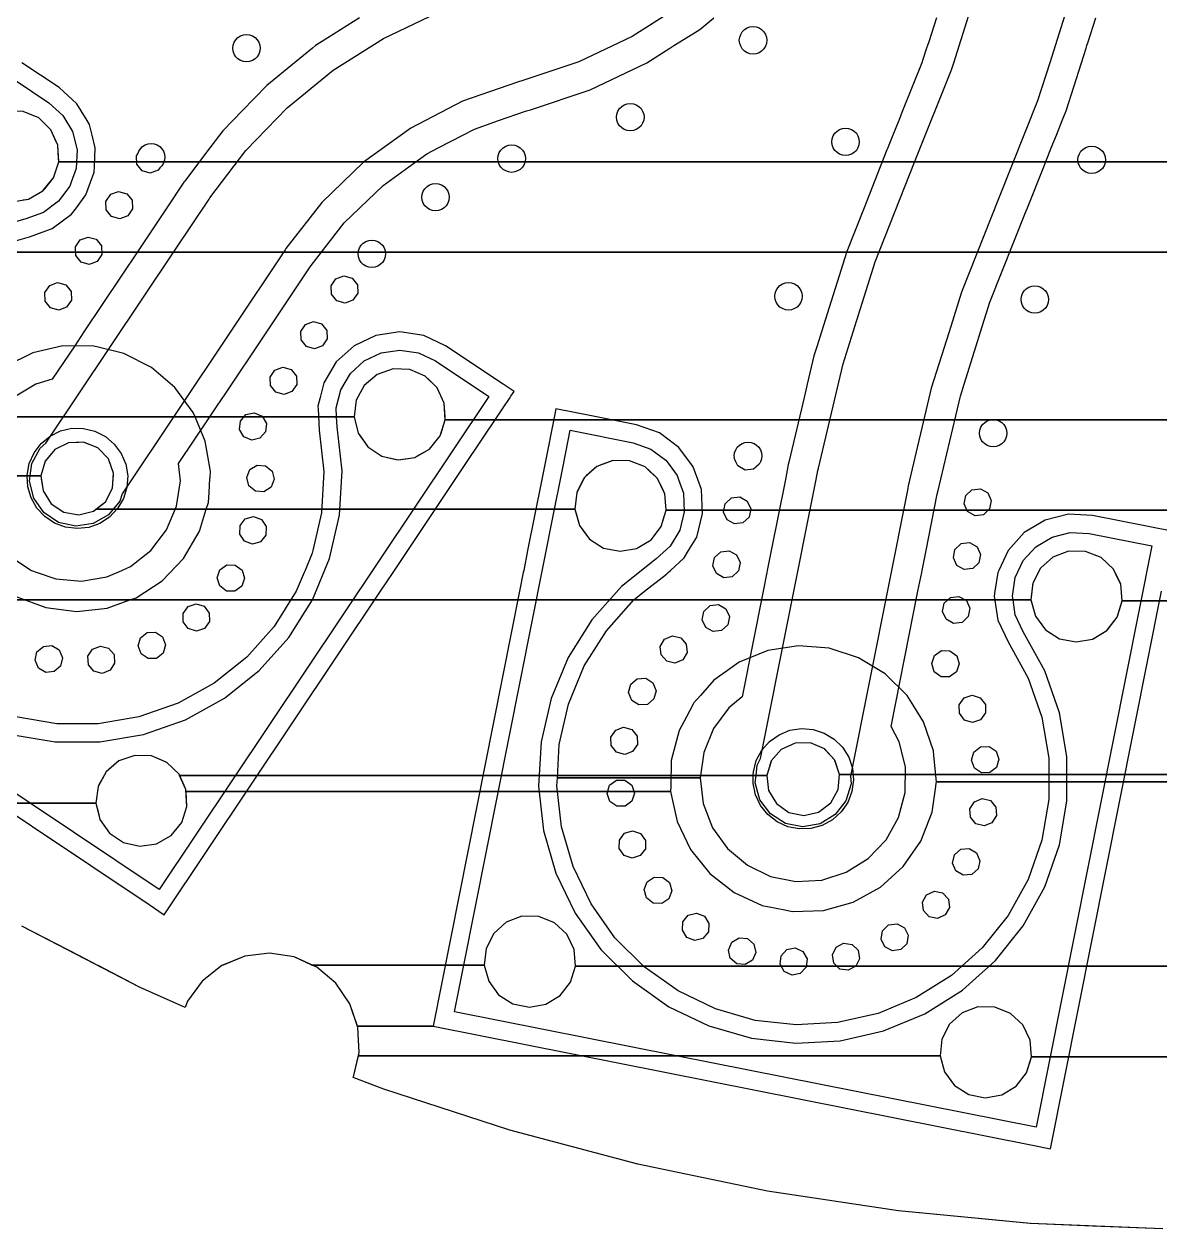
# Model space of a CAD drawing. Extents: x -26490 to 26500, y -26498 to 26498.
# Drawn here: x -12805 to -395, y -26498 to -13327 of the extents above; entities that cross this region are included whole.
import ezdxf

# ---------------------------------------------------------------- set-up
doc = ezdxf.new("R2010")
doc.units = 0
for name, color, linetype in [('L0D0', 1, 'CONTINUOUS'), ('L1D0', 2, 'CONTINUOUS'), ('L2D0', 3, 'CONTINUOUS'), ('L3D0', 4, 'CONTINUOUS')]:
    doc.layers.add(name, color=color, linetype=linetype)

msp = doc.modelspace()

# ---------------------------------------------------------------- linework, layer by layer
at = {"layer": 'L0D0'}
for points in [[(-12959.87, -19142.023), (-12725.396, -19298.694), (-12663.715, -19320.355), (-12459.326, -19392.132), (-12178.378, -19416.464), (-11900.205, -19370.163), (-11787.541, -19320.355), (-11738.545, -19298.694), (-11642.287, -19256.139), (-11420.883, -19081.598), (-11420.827, -19081.554), (-11249.743, -18857.38), (-11139.783, -18597.702), (-11097.857, -18318.836), (-11117.024, -18131.763), (-10768.269, -17609.814), (-10716.452, -17532.264), (-10633.989, -17408.85), (-10624.332, -17394.398), (-10536.801, -17263.398), (-10256.049, -16843.224), (-10154.702, -16691.547), (-9678.626, -15979.049), (-9669.286, -15965.069), (-9307.732, -15499.806), (-9136.562, -15334.809), (-8883.505, -15090.877), (-8601.956, -14888.214), (-8405.283, -14746.646), (-8279.49, -14681.035), (-8011.556, -14541.287), (-7882.847, -14474.155), (-7621.205, -14382.302), (-7326.883, -14278.976), (-7315.1, -14275.765), (-7270.292, -14263.554), (-6621.058, -14044.536), (-6002.303, -13750.23), (-5748.728, -13590.336), (-5705.273, -13562.935), (-5638.632, -13520.914), (-5422.723, -13384.771), (-5266.952, -13258.496)], [(-9139.312, -13258.496), (-9553.941, -13520.914), (-9620.336, -13562.935), (-9653.976, -13590.336), (-9850.277, -13750.23), (-10154.58, -13998.096), (-10422.736, -14275.765), (-10525.623, -14382.302), (-10633.244, -14493.74), (-10669.291, -14541.287), (-10775.24, -14681.035), (-10932.311, -14888.214), (-11049.525, -15042.822), (-11058.866, -15056.802), (-11244.624, -15334.809), (-11552.589, -15795.711), (-12151.167, -16691.547), (-12252.514, -16843.224), (-12497.264, -17209.517), (-12677.432, -17263.398), (-12895.021, -17394.398)], [(-2836.919, -13258.496), (-2920.845, -13520.914), (-2934.284, -13562.935), (-2943.047, -13590.336), (-2983.246, -13716.027), (-2996.841, -13750.23), (-3205.726, -14275.765), (-3248.071, -14382.302), (-3311.263, -14541.287), (-3362.018, -14668.982), (-3367.296, -14681.035), (-3376.928, -14703.032), (-3450.175, -14888.214), (-3626.822, -15334.809), (-3816.424, -15814.159), (-4092.197, -16691.547), (-4139.871, -16843.224), (-4174.71, -16954.068), (-4247.925, -17263.398), (-4278.931, -17394.398), (-4282.352, -17408.85), (-4311.563, -17532.264), (-4329.918, -17609.814), (-4449.923, -18116.832), (-4455.071, -18142.716), (-4487.28, -18304.641), (-4641.826, -19081.598), (-4685.009, -19298.694), (-4689.318, -19320.355), (-4730.613, -19527.957), (-4960.169, -20682.016), (-5106.003, -20800.744), (-5273.546, -21027.577), (-5379.412, -21288.951), (-5416.952, -21568.441), (-6978.295, -21568.441), (-6957.656, -21200.946), (-6856.955, -20759.747), (-6683.774, -20341.65), (-6443.005, -19958.47), (-6141.453, -19621.033), (-6024.74, -19527.957), (-5787.639, -19338.875), (-5767.205, -19320.355), (-5743.306, -19298.694), (-5591.943, -19161.506), (-5544.048, -19081.598), (-5456.16, -18934.967), (-5391.986, -18678.768), (-5404.945, -18414.971), (-5444.422, -18304.641), (-5493.924, -18166.295), (-5511.411, -18142.716), (-5651.256, -17954.156), (-5863.395, -17796.823), (-6112.071, -17707.845), (-6604.907, -17609.814), (-6994.778, -17532.264), (-7010.204, -17609.814), (-7116.204, -18142.716), (-7148.413, -18304.641), (-7302.959, -19081.598), (-7346.142, -19298.694), (-7350.451, -19320.355), (-7391.746, -19527.957), (-8336.999, -24280.067), (-9164.087, -24280.067), (-9245.5, -24037.969), (-9398.728, -23812.831), (-9607.015, -23637.384), (-9854.913, -23524.637), (-10124.038, -23482.954), (-10394.428, -23515.424), (-10646.032, -23619.642), (-10860.187, -23787.877), (-11021.012, -24007.651), (-11047.131, -24077.349), (-11544.486, -23853.194), (-12829.863, -23187.165)], [(-5702.33, -13171.639), (-6161.462, -13461.148), (-6744.891, -13738.651), (-7357.058, -13945.165), (-7413.648, -13960.586), (-8014.143, -14171.399), (-8578.425, -14465.716), (-9094.951, -14837.519), (-9553.157, -15279.202), (-9943.671, -15781.731), (-9953.011, -15795.71), (-9953.012, -15795.711), (-11735.456, -18463.327), (-11760.974, -18542.484), (-11882.508, -18692.331), (-12049.966, -18788.155), (-12240.733, -18817.016), (-12429.043, -18775.015), (-12589.463, -18667.826), (-12700.331, -18509.923), (-12746.67, -18322.633), (-12739.458, -18266.17), (-12621.689, -18266.17), (-12597.822, -18430.779), (-12509.066, -18571.447), (-12370.768, -18663.855), (-12206.841, -18692.023), (-12045.63, -18651.08), (-11915.008, -18548.107), (-11837.563, -18400.908), (-11826.685, -18234.935), (-11884.254, -18078.886), (-12000.317, -17959.744), (-12154.806, -17898.109), (-12321.007, -17904.639), (-12470.183, -17978.204), (-12576.54, -18106.085), (-12621.689, -18266.17), (-12739.458, -18266.17), (-12722.223, -18131.252), (-12630.292, -17961.624), (-12566.925, -17907.757), (-11155.702, -15795.711), (-10784.481, -15240.14), (-10775.14, -15226.161), (-10382.626, -14708.427), (-9931.291, -14241.081), (-9427.548, -13830.765), (-8878.558, -13483.31), (-8292.122, -13203.654)], [(-246.975, -18874.486), (-1129.682, -18698.904), (-1393.478, -18685.945), (-1649.678, -18750.119), (-1876.217, -18885.902), (-2053.586, -19081.598), (-2156.264, -19298.694), (-2166.509, -19320.355), (-2197.304, -19527.957), (-2205.263, -19581.611), (-2166.509, -19842.867), (-2053.586, -20081.624), (-1834.682, -20477.703), (-1685.215, -20904.853), (-1609.41, -21351.003), (-1609.411, -21803.549), (-1685.215, -22249.7), (-1834.681, -22676.85), (-2053.586, -23072.928), (-2335.743, -23426.742), (-2673.18, -23728.294), (-3056.361, -23969.062), (-3474.458, -24142.244), (-3915.657, -24242.946), (-4367.49, -24268.32), (-4817.19, -24217.65), (-5252.049, -24092.37), (-5659.778, -23896.018), (-6028.856, -23634.143), (-6348.853, -23314.145), (-6610.729, -22945.067), (-6807.081, -22537.338), (-6932.361, -22102.479), (-6983.031, -21652.779), (-6978.295, -21568.441), (-5416.952, -21568.441), (-5383.806, -21848.486), (-5282.058, -22111.49), (-5118.099, -22340.927), (-4902.234, -22522.382), (-4648.024, -22644.451), (-4371.442, -22699.467), (-4089.869, -22683.971), (-3820.995, -22598.937), (-3581.716, -22449.709), (-3387.065, -22245.663), (-3249.274, -21999.619), (-3177, -21727.038), (-3174.785, -21445.047), (-3242.768, -21171.364), (-3332.066, -21005.866), (-3038.092, -19527.957), (-2996.797, -19320.355), (-2992.488, -19298.694), (-2949.305, -19081.598), (-2826.968, -18466.566), (-2821.819, -18440.682), (-2625.163, -17609.814), (-2606.808, -17532.264), (-2577.597, -17408.85), (-2574.176, -17394.398), (-2533.002, -17263.398), (-2400.937, -16843.224), (-2353.263, -16691.547), (-2251.782, -16368.679), (-1856.311, -15368.859), (-1841.402, -15334.809), (-1663.893, -14888.214), (-1581.545, -14681.035), (-1525.999, -14541.287), (-1462.807, -14382.302), (-1420.462, -14275.765), (-1252.386, -13750.23), (-1201.248, -13590.336), (-1192.485, -13562.935), (-1179.046, -13520.914), (-1095.12, -13258.496)], [(-1413.602, -13171.639), (-1598.646, -13750.23), (-1731.135, -14164.492), (-2143.693, -15202.446), (-2158.603, -15236.496), (-2562.825, -16258.444), (-2698.954, -16691.547), (-2892.355, -17306.863), (-3145.478, -18376.302), (-3150.627, -18402.186), (-3776.538, -21548.854), (-3769.821, -21631.751), (-3824.761, -21816.701), (-3942.802, -21969.315), (-4108.002, -22068.982), (-4298.051, -22102.241), (-4487.28, -22064.601), (-4650.135, -21961.145), (-4764.619, -21805.845), (-4815.272, -21619.676), (-4807.03, -21540.675), (-4690.309, -21540.675), (-4670.759, -21705.852), (-4585.716, -21848.797), (-4449.885, -21944.793), (-4286.751, -21977.242), (-4124.523, -21940.534), (-3991.251, -21841.014), (-3909.979, -21695.892), (-3894.759, -21530.261), (-3948.224, -21372.759), (-4061.129, -21250.62), (-4213.951, -21184.962), (-4380.266, -21187.139), (-4531.317, -21256.775), (-4640.986, -21381.827), (-4690.309, -21540.675), (-4807.03, -21540.675), (-4795.252, -21427.781), (-4757.323, -21353.764), (-4150.815, -18304.641), (-4131.412, -18207.096), (-4126.263, -18181.212), (-3856.532, -17041.604), (-3746.505, -16691.547), (-3505.381, -15924.395), (-3074.637, -14835.395), (-3059.727, -14801.345), (-2672.572, -13827.3), (-2647.924, -13750.23), (-2462.879, -13171.639)], [(-13116.459, -13798.322), (-12534.43, -14187.222), (-12382.223, -14325.175), (-12276.614, -14501.372), (-12226.701, -14700.638), (-12236.78, -14905.814), (-12290.805, -15056.802), (-12305.985, -15099.228), (-12428.354, -15264.225), (-12593.352, -15386.595), (-12786.766, -15455.8), (-13253.931, -15590.387)], [(-13182.607, -15777.238), (-12747.748, -15651.957), (-12499.073, -15562.979), (-12286.933, -15405.646), (-12234.397, -15334.809), (-12129.601, -15193.508), (-12080.686, -15056.802), (-12040.622, -14944.832), (-12037.841, -14888.214), (-12027.664, -14681.035), (-12062.669, -14541.287), (-12091.838, -14424.835), (-12117.331, -14382.302), (-12181.187, -14275.765), (-12227.62, -14198.296), (-12423.316, -14020.928), (-12828.444, -13750.23)], [(-12940.651, -15268.95), (-12758.968, -15241.464), (-12599.484, -15150.202), (-12523.732, -15056.802), (-12483.738, -15007.491), (-12427.359, -14832.605), (-12437.965, -14649.162), (-12514.122, -14481.937), (-12645.544, -14353.515), (-12814.484, -14281.242)], [(-16565.137, -19527.957), (-11439.745, -22952.634), (-11273.451, -23063.749), (-8910.911, -19527.957), (-8772.196, -19320.355), (-8757.723, -19298.694), (-8612.664, -19081.598), (-8093.518, -18304.641), (-7985.323, -18142.716), (-7629.249, -17609.814), (-7577.432, -17532.264), (-7494.969, -17408.85), (-7485.312, -17394.398), (-7451.128, -17343.238), (-7570.617, -17263.398), (-8199.451, -16843.224), (-8438.208, -16730.301), (-8699.464, -16691.547), (-8960.72, -16730.301), (-9199.478, -16843.224), (-9395.173, -17020.594), (-9530.956, -17247.132), (-9535.03, -17263.398), (-9567.844, -17394.398), (-9571.464, -17408.85), (-9595.13, -17503.332), (-9593.709, -17532.264), (-9589.899, -17609.814), (-9582.171, -17767.128), (-9531.502, -18216.828), (-9556.877, -18668.662), (-9651.126, -19081.598), (-9657.577, -19109.86), (-9735.794, -19298.694), (-9744.766, -19320.355), (-9830.758, -19527.957), (-10071.527, -19911.138), (-10373.079, -20248.575), (-10726.893, -20530.733), (-11122.972, -20749.637), (-11550.121, -20899.103), (-11996.273, -20974.907), (-12448.818, -20974.908), (-12894.969, -20899.104)], [(-12944.924, -21092.764), (-12465.628, -21174.201), (-11979.463, -21174.2), (-11500.166, -21092.765), (-11041.282, -20932.194), (-10615.779, -20697.027), (-10235.68, -20393.907), (-9911.724, -20031.402), (-9653.069, -19619.754), (-9467.022, -19170.595), (-9358.84, -18696.619), (-9331.58, -18211.219), (-9386.014, -17728.11), (-9391.304, -17620.405), (-9198.631, -17620.405), (-9154.498, -17798.777), (-9048.911, -17949.161), (-8896.128, -18051.247), (-8716.786, -18091.247), (-8535.103, -18063.76), (-8375.619, -17972.499), (-8259.872, -17829.788), (-8203.494, -17654.901), (-8214.1, -17471.458), (-8290.256, -17304.234), (-8421.679, -17175.812), (-8590.618, -17103.538), (-8774.257, -17097.173), (-8947.795, -17157.575), (-9087.795, -17276.588), (-9175.348, -17438.137), (-9198.631, -17620.405), (-9391.304, -17620.405), (-9396.093, -17522.935), (-9346.18, -17323.668), (-9240.571, -17147.472), (-9088.364, -17009.518), (-8902.663, -16921.689), (-8699.464, -16891.547), (-8496.265, -16921.689), (-8310.565, -17009.518), (-7728.536, -17398.417), (-11328.631, -22786.341), (-12738.538, -21844.271), (-12020.927, -21844.271), (-11976.795, -22022.643), (-11871.208, -22173.026), (-11718.425, -22275.112), (-11539.083, -22315.113), (-11357.4, -22287.626), (-11197.915, -22196.364), (-11082.169, -22053.654), (-11025.79, -21878.767), (-11036.396, -21695.324), (-11112.553, -21528.099), (-11243.976, -21399.678), (-11412.915, -21327.404), (-11596.554, -21321.039), (-11770.092, -21381.441), (-11910.091, -21500.454), (-11997.644, -21662.003), (-12020.927, -21844.271), (-12738.538, -21844.271), (-16716.554, -19186.245)], [(-361.955, -26497.528), (-1808.424, -26438.222), (-3249.496, -26300.015), (-4680.87, -26083.318), (-6098.275, -25788.777), (-7497.48, -25417.274), (-8874.31, -24969.914), (-9208.501, -24840.756), (-9204.705, -24833.726), (-9144.753, -24568.073), (-9158.696, -24296.097), (-9164.087, -24280.067), (-8336.999, -24280.067), (-1785.353, -25583.27), (-1589.196, -25622.288), (-376.959, -19527.957)]]:
    msp.add_lwpolyline(points, dxfattribs=at)
msp.add_lwpolyline([(-1746.335, -25387.113), (-5681.395, -24604.381), (-2794.689, -24604.381), (-2746.448, -24781.685), (-2637.415, -24929.59), (-2482.316, -25028.119), (-2302.097, -25063.967), (-2121.098, -25032.292), (-1963.764, -24937.37), (-1851.344, -24792.024), (-1799.021, -24615.882), (-1813.86, -24432.732), (-1893.86, -24267.312), (-2028.213, -24141.96), (-2198.777, -24073.608), (-2382.514, -24071.485), (-2554.611, -24135.88), (-2691.824, -24258.095), (-2775.622, -24421.624), (-2794.689, -24604.381), (-5681.395, -24604.381), (-8101.824, -24122.928), (-8000.458, -23613.322), (-7777.078, -23613.322), (-7728.837, -23790.626), (-7619.804, -23938.531), (-7464.705, -24037.061), (-7284.486, -24072.909), (-7103.487, -24041.233), (-6946.153, -23946.311), (-6833.733, -23800.965), (-6781.41, -23624.823), (-6796.25, -23441.674), (-6876.249, -23276.253), (-7010.603, -23150.901), (-7181.166, -23082.549), (-7364.903, -23080.427), (-7537, -23144.821), (-7674.213, -23267.036), (-7758.011, -23430.565), (-7777.078, -23613.322), (-8000.458, -23613.322), (-7009.399, -18630.932), (-6786.019, -18630.932), (-6737.778, -18808.237), (-6628.745, -18956.142), (-6473.646, -19054.671), (-6293.427, -19090.519), (-6112.429, -19058.844), (-5955.094, -18963.922), (-5842.674, -18818.575), (-5790.351, -18642.434), (-5805.191, -18459.284), (-5879.978, -18304.641), (-5885.19, -18293.864), (-6019.544, -18168.512), (-6083.913, -18142.716), (-6190.107, -18100.159), (-6373.845, -18098.037), (-6493.25, -18142.716), (-6545.941, -18162.432), (-6683.155, -18284.647), (-6693.401, -18304.641), (-6766.953, -18448.176), (-6786.019, -18630.932), (-7009.399, -18630.932), (-6944.495, -18304.641), (-6912.286, -18142.716), (-6837.639, -17767.439), (-6151.089, -17904.002), (-5957.675, -17973.207), (-5792.678, -18095.577), (-5757.718, -18142.716), (-5670.308, -18260.575), (-5654.541, -18304.641), (-5601.102, -18453.989), (-5591.023, -18659.164), (-5640.936, -18858.43), (-5746.545, -19034.628), (-5898.753, -19172.581), (-6278.853, -19475.7), (-6602.807, -19838.206), (-6861.462, -20249.853), (-7047.511, -20699.012), (-7155.693, -21172.988), (-7182.951, -21658.389), (-7128.518, -22141.498), (-6993.931, -22608.662), (-6782.992, -23046.682), (-6501.661, -23443.18), (-6157.891, -23786.951), (-5761.393, -24068.28), (-5323.373, -24279.22), (-4856.208, -24413.807), (-4373.1, -24468.241), (-3887.699, -24440.981), (-3413.722, -24332.8), (-2964.565, -24146.752), (-2552.916, -23888.097), (-2190.411, -23564.141), (-1887.292, -23184.042), (-1652.125, -22758.538), (-1491.554, -22299.655), (-1410.118, -21820.359), (-1410.119, -21334.193), (-1491.554, -20854.897), (-1652.124, -20396.013), (-1887.292, -19970.51), (-1975.121, -19784.811), (-1999.273, -19621.991), (-1803.63, -19621.991), (-1755.389, -19799.295), (-1646.356, -19947.201), (-1491.257, -20045.73), (-1311.038, -20081.578), (-1130.039, -20049.903), (-972.705, -19954.981), (-860.285, -19809.634), (-807.962, -19633.492), (-822.802, -19450.343), (-902.801, -19284.923), (-1037.155, -19159.571), (-1207.718, -19091.218), (-1391.455, -19089.096), (-1563.552, -19153.491), (-1700.765, -19275.705), (-1784.563, -19439.234), (-1803.63, -19621.991), (-1999.273, -19621.991), (-2005.263, -19581.611), (-1975.121, -19378.412), (-1887.292, -19192.712), (-1749.338, -19040.504), (-1573.141, -18934.895), (-1373.875, -18884.982), (-1168.7, -18895.061), (-482.15, -19031.625)], close=True, dxfattribs=at)
at = {"layer": 'L1D0'}
for points in [[(12427.359, -14832.605), (-12427.359, -14832.605), (-12429.353, -14798.109), (-12437.965, -14649.162), (-12453.14, -14615.84), (-12514.122, -14481.937), (-12616.085, -14382.302), (-12645.544, -14353.515), (-12814.484, -14281.242)], [(-12814.484, -15249.863), (-12758.968, -15241.464), (-12599.484, -15150.202), (-12580.556, -15126.864), (-12483.738, -15007.491), (-12427.359, -14832.605), (12427.359, -14832.605)], [(-18498.742, -15820.42), (18498.742, -15820.42)], [(18498.742, -15820.42), (-18498.742, -15820.42)], [(8203.494, -17654.901), (-8203.494, -17654.901), (-8205.488, -17620.405), (-8214.1, -17471.458), (-8290.256, -17304.234), (-8421.679, -17175.812), (-8590.618, -17103.538), (-8774.257, -17097.173), (-8947.795, -17157.575), (-9087.795, -17276.588), (-9175.348, -17438.137), (-9198.631, -17620.405), (-19785.291, -17620.405)], [(-19785.291, -17620.405), (-9198.631, -17620.405), (-9190.096, -17654.901), (-9154.498, -17798.777), (-9132.725, -17829.788), (-9083.32, -17900.153), (-9048.911, -17949.161), (-8896.128, -18051.247), (-8772.207, -18078.886), (-8716.786, -18091.247), (-8635.083, -18078.886), (-8535.103, -18063.76), (-8375.619, -17972.499), (-8316.942, -17900.153), (-8259.872, -17829.788), (-8249.875, -17798.777), (-8203.494, -17654.901), (8203.494, -17654.901)], [(5790.351, -18642.434), (-5790.351, -18642.434), (-5805.191, -18459.284), (-5818.976, -18430.779), (-5885.19, -18293.864), (-5914.873, -18266.17), (-6019.544, -18168.512), (-6190.107, -18100.159), (-6373.845, -18098.037), (-6379.516, -18100.159), (-6545.941, -18162.432), (-6662.41, -18266.17), (-6683.155, -18284.647), (-6687.878, -18293.864), (-6758.038, -18430.779), (-6766.953, -18448.176), (-6786.019, -18630.932), (-12020.073, -18630.932), (-11915.008, -18548.107), (-11853.279, -18430.779), (-11837.563, -18400.908), (-11830.547, -18293.864), (-11828.732, -18266.17), (-11826.685, -18234.935), (-11876.406, -18100.159), (-11884.254, -18078.886), (-12000.317, -17959.744), (-12149.683, -17900.153), (-12154.806, -17898.109), (-12206.841, -17900.153), (-12321.007, -17904.639), (-12470.183, -17978.204), (-12553.919, -18078.886), (-12571.611, -18100.159), (-12576.54, -18106.085), (-12621.689, -18266.17), (-19185.531, -18266.17)], [(-19185.531, -18266.17), (-12621.689, -18266.17), (-12617.674, -18293.864), (-12597.822, -18430.779), (-12509.066, -18571.447), (-12370.768, -18663.855), (-12206.841, -18692.023), (-12045.63, -18651.08), (-12020.073, -18630.932), (-6786.019, -18630.932), (-6737.778, -18808.237), (-6628.745, -18956.142), (-6473.646, -19054.671), (-6293.427, -19090.519), (-6112.429, -19058.844), (-5955.094, -18963.922), (-5842.674, -18818.575), (-5790.351, -18642.434), (5790.351, -18642.434)], [(807.962, -19633.492), (-807.962, -19633.492), (-819.361, -19492.816), (-822.802, -19450.343), (-860.285, -19372.837), (-902.801, -19284.923), (-1037.155, -19159.571), (-1207.718, -19091.218), (-1391.455, -19089.096), (-1563.552, -19153.491), (-1700.765, -19275.705), (-1784.563, -19439.234), (-1790.153, -19492.816), (-1803.63, -19621.991), (-17800.307, -19621.991)], [(-17800.307, -19621.991), (-1803.63, -19621.991), (-1800.501, -19633.492), (-1755.389, -19799.295), (-1646.356, -19947.201), (-1634.109, -19954.981), (-1491.257, -20045.73), (-1470.278, -20049.903), (-1311.038, -20081.578), (-1130.039, -20049.903), (-972.705, -19954.981), (-966.687, -19947.201), (-860.285, -19809.634), (-807.962, -19633.492), (807.962, -19633.492)], [(3894.759, -21530.261), (-3894.759, -21530.261), (-3939.086, -21399.678), (-3945.277, -21381.441), (-3948.224, -21372.759), (-4055.439, -21256.775), (-4061.129, -21250.62), (-4213.951, -21184.962), (-4380.266, -21187.139), (-4531.317, -21256.775), (-4640.647, -21381.441), (-4640.986, -21381.827), (-4646.529, -21399.678), (-4690.309, -21540.675), (-11106.825, -21540.675), (-11112.553, -21528.099), (-11243.976, -21399.678), (-11286.605, -21381.441), (-11412.915, -21327.404), (-11596.554, -21321.039), (-11770.092, -21381.441), (-11791.545, -21399.678), (-11910.091, -21500.454), (-11997.644, -21662.003), (-12020.927, -21844.271), (-14989.756, -21844.271)], [(-14989.756, -21844.271), (-12020.927, -21844.271), (-11976.795, -22022.643), (-11871.208, -22173.026), (-11718.425, -22275.112), (-11539.083, -22315.113), (-11357.4, -22287.626), (-11197.915, -22196.364), (-11082.169, -22053.654), (-11025.79, -21878.767), (-11036.396, -21695.324), (-11106.825, -21540.675), (-4690.309, -21540.675), (-4670.759, -21705.852), (-4585.716, -21848.797), (-4449.885, -21944.793), (-4286.751, -21977.242), (-4124.523, -21940.534), (-3991.251, -21841.014), (-3909.979, -21695.892), (-3894.759, -21530.261), (3894.759, -21530.261)], [(6781.41, -23624.823), (-6781.41, -23624.823), (-6796.25, -23441.674), (-6876.249, -23276.253), (-7010.603, -23150.901), (-7181.166, -23082.549), (-7364.903, -23080.427), (-7537, -23144.821), (-7674.213, -23267.036), (-7758.011, -23430.565), (-7777.078, -23613.322), (-9659.92, -23613.322), (-9854.913, -23524.637), (-10124.038, -23482.954), (-10394.428, -23515.424), (-10630.774, -23613.322), (-10646.032, -23619.642), (-10860.187, -23787.877), (-11021.012, -24007.651), (-11047.131, -24077.349), (-11544.486, -23853.194), (-12007.417, -23613.322), (-12206.841, -23509.989), (-12829.863, -23187.165)], [(1799.021, -24615.882), (-1799.021, -24615.882), (-1813.86, -24432.732), (-1893.86, -24267.312), (-2028.213, -24141.96), (-2198.777, -24073.608), (-2382.514, -24071.485), (-2554.611, -24135.88), (-2691.824, -24258.095), (-2775.622, -24421.624), (-2794.689, -24604.381), (-9152.947, -24604.381), (-9144.753, -24568.073), (-9158.696, -24296.097), (-9245.5, -24037.969), (-9398.728, -23812.831), (-9607.015, -23637.384), (-9659.92, -23613.322), (-7777.078, -23613.322), (-7728.837, -23790.626), (-7619.804, -23938.531), (-7464.705, -24037.061), (-7284.486, -24072.909), (-7103.487, -24041.233), (-6946.153, -23946.311), (-6833.733, -23800.965), (-6781.41, -23624.823), (6781.41, -23624.823)], [(-361.955, -26497.528), (-1130.039, -26466.036), (-1808.424, -26438.222), (-3249.496, -26300.015), (-4680.87, -26083.318), (-6098.275, -25788.777), (-7497.48, -25417.274), (-8874.31, -24969.914), (-9208.501, -24840.756), (-9204.705, -24833.726), (-9152.947, -24604.381), (-2794.689, -24604.381), (-2746.448, -24781.685), (-2637.415, -24929.59), (-2482.316, -25028.119), (-2302.097, -25063.967), (-2121.098, -25032.292), (-1963.764, -24937.37), (-1851.344, -24792.024), (-1799.021, -24615.882), (1799.021, -24615.882)]]:
    msp.add_lwpolyline(points, dxfattribs=at)
at = {"layer": 'L2D0'}
for points in [[(12427.359, -14832.605), (-12427.359, -14832.605), (-12437.965, -14649.162), (-12514.122, -14481.937), (-12542.414, -14454.291), (-12645.544, -14353.515), (-12814.484, -14281.242), (-12998.123, -14274.876), (-13016.413, -14281.242), (-13171.661, -14335.278), (-13272.776, -14421.236), (-13311.66, -14454.291), (-13399.213, -14615.84), (-13422.496, -14798.109), (-21972.489, -14798.109), (-22208.213, -14454.291), (-22257.569, -14382.302), (-22319.025, -14281.242), (-22630.542, -13768.975), (-22688.036, -13674.43), (-22698.489, -13657.24), (-22702.95, -13649.905), (-22722.914, -13617.076), (-22997.291, -13165.882)], [(-12940.651, -15268.95), (-12758.968, -15241.464), (-12599.484, -15150.202), (-12542.414, -15079.837), (-12514.122, -15044.954), (-12483.738, -15007.491), (-12427.359, -14832.605), (12427.359, -14832.605)], [(-18498.742, -15820.42), (18498.742, -15820.42)], [(18498.742, -15820.42), (-18498.742, -15820.42)], [(8203.494, -17654.901), (-8203.494, -17654.901), (-8214.1, -17471.458), (-8290.256, -17304.234), (-8375.619, -17220.82), (-8421.679, -17175.812), (-8590.618, -17103.538), (-8774.257, -17097.173), (-8947.795, -17157.575), (-9087.795, -17276.588), (-9175.348, -17438.137), (-9198.631, -17620.405), (-10937.609, -17620.405), (-10957.221, -17574.015), (-11156.984, -17301.573), (-11414.19, -17082.543), (-11714.976, -16928.734), (-11997.644, -16859.566), (-12043.125, -16848.437), (-12380.946, -16845.979), (-12710.228, -16921.496), (-13013.219, -17070.915)], [(5790.351, -18642.434), (-5790.351, -18642.434), (-5805.191, -18459.284), (-5810.563, -18448.176), (-5885.19, -18293.864), (-5895.069, -18284.647), (-5966.185, -18218.296), (-5988.828, -18197.17), (-6019.544, -18168.512), (-6190.107, -18100.159), (-6373.845, -18098.037), (-6545.941, -18162.432), (-6584.942, -18197.17), (-6608.661, -18218.296), (-6683.155, -18284.647), (-6687.878, -18293.864), (-6766.953, -18448.176), (-6786.019, -18630.932), (-10814.737, -18630.932), (-10791.525, -18555.403), (-10784.497, -18448.176), (-10774.383, -18293.864), (-10773.779, -18284.647), (-10769.43, -18218.296), (-10772.997, -18197.17), (-10797.634, -18051.247), (-10825.672, -17885.18), (-10937.609, -17620.405), (-9198.631, -17620.405), (-9154.498, -17798.777), (-9048.911, -17949.161), (-8896.128, -18051.247), (-8716.786, -18091.247), (-8535.103, -18063.76), (-8513.236, -18051.247), (-8375.619, -17972.499), (-8259.872, -17829.788), (-8203.494, -17654.901), (8203.494, -17654.901)], [(807.962, -19633.492), (-807.962, -19633.492), (-822.802, -19450.343), (-902.801, -19284.923), (-1037.155, -19159.571), (-1207.718, -19091.218), (-1391.455, -19089.096), (-1563.552, -19153.491), (-1700.765, -19275.705), (-1784.563, -19439.234), (-1803.63, -19621.991), (-11648.473, -19621.991), (-11579.015, -19597.281), (-11295.419, -19413.698), (-11061.806, -19169.662), (-10890.767, -18878.328), (-10884.795, -18858.897), (-10829.25, -18678.157), (-10814.737, -18630.932), (-6786.019, -18630.932), (-6773.17, -18678.157), (-6737.778, -18808.237), (-6700.432, -18858.897), (-6628.745, -18956.142), (-6473.646, -19054.671), (-6293.427, -19090.519), (-6112.429, -19058.844), (-5955.094, -18963.922), (-5873.861, -18858.897), (-5842.674, -18818.575), (-5810.563, -18710.475), (-5800.963, -18678.157), (-5790.351, -18642.434), (5790.351, -18642.434)], [(-12884.986, -19587.784), (-12568.378, -19705.634), (-12233.126, -19747.293), (-11997.644, -19721.504), (-11897.304, -19710.515), (-11648.473, -19621.991), (-1803.63, -19621.991), (-1755.389, -19799.295), (-1646.356, -19947.201), (-1491.257, -20045.73), (-1311.038, -20081.578), (-1130.039, -20049.903), (-1123.122, -20045.73), (-972.705, -19954.981), (-860.285, -19809.634), (-822.802, -19683.45), (-807.962, -19633.492), (807.962, -19633.492)], [(2837.334, -21609.017), (-2837.334, -21609.017), (-2864.64, -21321.039), (-2869.224, -21272.695), (-2977.816, -20952.793), (-3084.347, -20782.857), (-3157.255, -20666.557), (-3397.868, -20429.419), (-3686.684, -20254.162), (-4008.131, -20150.234), (-4344.881, -20123.238), (-4678.78, -20174.63), (-4991.826, -20301.638), (-5171.52, -20429.419), (-5267.143, -20497.417), (-5415.474, -20666.557), (-5489.89, -20751.412), (-5506.551, -20782.857), (-5596.591, -20952.793), (-5648.058, -21049.929), (-5718.593, -21321.039), (-5733.12, -21376.875), (-5739.074, -21649.702), (-5739.342, -21662.003), (-5740.49, -21714.625), (-11035.28, -21714.625), (-11036.396, -21695.324), (-11051.571, -21662.003), (-11057.173, -21649.702), (-11112.553, -21528.099), (-11243.976, -21399.678), (-11412.915, -21327.404), (-11596.554, -21321.039), (-11770.092, -21381.441), (-11910.091, -21500.454), (-11990.977, -21649.702), (-11997.644, -21662.003), (-12020.927, -21844.271), (-14989.756, -21844.271)], [(-14989.756, -21844.271), (-12020.927, -21844.271), (-11997.644, -21938.376), (-11976.795, -22022.643), (-11871.208, -22173.026), (-11718.425, -22275.112), (-11539.083, -22315.113), (-11357.4, -22287.626), (-11197.915, -22196.364), (-11082.169, -22053.654), (-11025.79, -21878.767), (-11035.28, -21714.625), (-5740.49, -21714.625), (-5669.77, -22044.971), (-5524.775, -22350.103), (-5313.319, -22613.571), (-5046.802, -22821.173), (-4739.594, -22961.716), (-4511.3, -23007.126), (-4408.255, -23027.623), (-4070.648, -23015.342), (-3744.973, -22925.535), (-3448.788, -22763.042), (-3198.06, -22536.624), (-3006.306, -22258.488), (-2883.864, -21943.628), (-2844.702, -21662.003), (-2842.991, -21649.702), (-2837.334, -21609.017), (2837.334, -21609.017)], [(6781.41, -23624.823), (-6781.41, -23624.823), (-6796.25, -23441.674), (-6876.249, -23276.253), (-7010.603, -23150.901), (-7181.166, -23082.549), (-7364.903, -23080.427), (-7537, -23144.821), (-7674.213, -23267.036), (-7758.011, -23430.565), (-7777.078, -23613.322), (-9659.92, -23613.322), (-9854.913, -23524.637), (-10124.038, -23482.954), (-10394.428, -23515.424), (-10630.774, -23613.322), (-10646.032, -23619.642), (-10860.187, -23787.877), (-11021.012, -24007.651), (-11047.131, -24077.349), (-11544.486, -23853.194), (-11997.644, -23618.386), (-12007.417, -23613.322), (-12829.863, -23187.165)], [(1799.021, -24615.882), (-1799.021, -24615.882), (-1813.86, -24432.732), (-1893.86, -24267.312), (-2028.213, -24141.96), (-2198.777, -24073.608), (-2382.514, -24071.485), (-2554.611, -24135.88), (-2691.824, -24258.095), (-2775.622, -24421.624), (-2794.689, -24604.381), (-9152.947, -24604.381), (-9144.753, -24568.073), (-9158.696, -24296.097), (-9245.5, -24037.969), (-9398.728, -23812.831), (-9607.015, -23637.384), (-9659.92, -23613.322), (-7777.078, -23613.322), (-7728.837, -23790.626), (-7619.804, -23938.531), (-7464.705, -24037.061), (-7284.486, -24072.909), (-7103.487, -24041.233), (-6946.153, -23946.311), (-6833.733, -23800.965), (-6781.41, -23624.823), (6781.41, -23624.823)], [(-361.955, -26497.528), (-1808.424, -26438.222), (-1813.86, -26437.701), (-3249.496, -26300.015), (-4680.87, -26083.318), (-6098.275, -25788.777), (-7497.48, -25417.274), (-8874.31, -24969.914), (-9208.501, -24840.756), (-9204.705, -24833.726), (-9152.947, -24604.381), (-2794.689, -24604.381), (-2746.448, -24781.685), (-2637.415, -24929.59), (-2482.316, -25028.119), (-2302.097, -25063.967), (-2121.098, -25032.292), (-1963.764, -24937.37), (-1851.344, -24792.024), (-1813.86, -24665.837), (-1799.021, -24615.882), (1799.021, -24615.882)]]:
    msp.add_lwpolyline(points, dxfattribs=at)
for points in [[(-12226.545, -18842.317), (-12353.272, -18826.57), (-12472.952, -18782.021), (-12579.133, -18711.074), (-12666.09, -18617.552), (-12729.135, -18506.497), (-12764.87, -18383.896), (-12770.868, -18266.17), (-12621.689, -18266.17), (-12597.822, -18430.779), (-12509.066, -18571.447), (-12370.768, -18663.855), (-12206.841, -18692.023), (-12045.63, -18651.08), (-11915.008, -18548.107), (-11837.563, -18400.908), (-11826.685, -18234.935), (-11884.254, -18078.886), (-12000.317, -17959.744), (-12154.806, -17898.109), (-12321.007, -17904.639), (-12470.183, -17978.204), (-12576.54, -18106.085), (-12621.689, -18266.17), (-12770.868, -18266.17), (-12771.368, -18256.36), (-12748.278, -18130.763), (-12696.846, -18013.875), (-12619.845, -17912), (-12521.425, -17830.627), (-12406.893, -17774.146), (-12282.422, -17745.601), (-12154.723, -17746.529), (-12030.681, -17776.882), (-11916.981, -17835.023), (-11819.755, -17917.818), (-11744.244, -18020.803), (-11694.518, -18138.426), (-11673.258, -18264.346), (-11681.61, -18391.774), (-11719.124, -18513.842), (-11783.778, -18623.968), (-11872.086, -18716.216), (-11979.286, -18785.611), (-12099.601, -18828.415)], [(-4335.937, -22125.517), (-4461.185, -22100.604), (-4577.312, -22047.478), (-4678.057, -21969.003), (-4757.99, -21869.41), (-4812.799, -21754.068), (-4839.531, -21629.195), (-4837.6, -21540.675), (-4690.309, -21540.675), (-4670.759, -21705.852), (-4585.716, -21848.797), (-4449.885, -21944.793), (-4286.751, -21977.242), (-4124.523, -21940.534), (-3991.251, -21841.014), (-3909.979, -21695.892), (-3894.759, -21530.261), (-3948.224, -21372.759), (-4061.129, -21250.62), (-4213.951, -21184.962), (-4380.266, -21187.139), (-4531.317, -21256.775), (-4640.986, -21381.827), (-4690.309, -21540.675), (-4837.6, -21540.675), (-4836.745, -21501.524), (-4804.591, -21377.936), (-4744.803, -21265.094), (-4660.603, -21169.082), (-4556.531, -21095.077), (-4438.198, -21047.066), (-4311.981, -21027.639), (-4184.687, -21037.844), (-4063.178, -21077.129), (-3954.004, -21143.378), (-3863.051, -21233.019), (-3795.221, -21341.218), (-3754.173, -21462.142), (-3742.118, -21589.275), (-3759.707, -21715.76), (-3805.991, -21834.779), (-3878.475, -21939.916), (-3973.252, -22025.504), (-4085.212, -22086.927), (-4208.319, -22120.875)]]:
    msp.add_lwpolyline(points, close=True, dxfattribs=at)
at = {"layer": 'L3D0'}
for points in [[(-4840.124, -13654.735), (-4873.502, -13650.974), (-4905.206, -13639.88), (-4933.647, -13622.01), (-4957.399, -13598.259), (-4975.269, -13569.818), (-4986.363, -13538.113), (-4990.124, -13504.735), (-4986.363, -13471.357), (-4975.269, -13439.653), (-4957.399, -13411.212), (-4933.647, -13387.46), (-4905.206, -13369.59), (-4873.502, -13358.496), (-4840.124, -13354.735), (-4806.746, -13358.496), (-4775.041, -13369.59), (-4746.6, -13387.46), (-4722.849, -13411.212), (-4704.979, -13439.653), (-4693.885, -13471.357), (-4690.124, -13504.735), (-4693.885, -13538.113), (-4704.979, -13569.818), (-4722.849, -13598.259), (-4746.6, -13622.01), (-4775.041, -13639.88), (-4806.746, -13650.974)], [(-10375.234, -13741.106), (-10408.612, -13737.345), (-10440.317, -13726.251), (-10468.757, -13708.38), (-10492.509, -13684.629), (-10510.379, -13656.188), (-10521.473, -13624.484), (-10525.234, -13591.106), (-10521.473, -13557.728), (-10510.379, -13526.023), (-10492.509, -13497.582), (-10468.757, -13473.831), (-10440.317, -13455.96), (-10408.612, -13444.867), (-10375.234, -13441.106), (-10341.856, -13444.867), (-10310.151, -13455.96), (-10281.711, -13473.831), (-10257.959, -13497.582), (-10240.089, -13526.023), (-10228.995, -13557.728), (-10225.234, -13591.106), (-10228.995, -13624.484), (-10240.089, -13656.188), (-10257.959, -13684.629), (-10281.711, -13708.38), (-10310.151, -13726.251), (-10341.856, -13737.345)], [(-6181.551, -14494.557), (-6214.929, -14490.796), (-6246.633, -14479.702), (-6275.074, -14461.831), (-6298.826, -14438.08), (-6316.696, -14409.639), (-6327.79, -14377.935), (-6331.551, -14344.557), (-6327.79, -14311.178), (-6316.696, -14279.474), (-6298.826, -14251.033), (-6275.074, -14227.282), (-6246.633, -14209.411), (-6214.929, -14198.317), (-6181.551, -14194.557), (-6148.173, -14198.317), (-6116.468, -14209.411), (-6088.027, -14227.282), (-6064.276, -14251.033), (-6046.406, -14279.474), (-6035.312, -14311.178), (-6031.551, -14344.557), (-6035.312, -14377.935), (-6046.406, -14409.639), (-6064.276, -14438.08), (-6088.027, -14461.831), (-6116.468, -14479.702), (-6148.173, -14490.796)], [(-3828.805, -14763.844), (-3862.184, -14760.083), (-3893.888, -14748.989), (-3922.329, -14731.118), (-3946.08, -14707.367), (-3963.951, -14678.926), (-3975.045, -14647.222), (-3978.805, -14613.844), (-3975.045, -14580.465), (-3963.951, -14548.761), (-3946.08, -14520.32), (-3922.329, -14496.569), (-3893.888, -14478.698), (-3862.184, -14467.604), (-3828.805, -14463.844), (-3795.427, -14467.604), (-3763.723, -14478.698), (-3735.282, -14496.569), (-3711.531, -14520.32), (-3693.66, -14548.761), (-3682.566, -14580.465), (-3678.805, -14613.844), (-3682.566, -14647.222), (-3693.66, -14678.926), (-3711.531, -14707.367), (-3735.282, -14731.118), (-3763.723, -14748.989), (-3795.427, -14760.083)], [(-11427.138, -14956.68), (-11516.363, -14931.516), (-11573.756, -14858.713), (-11577.395, -14766.08), (-11559.756, -14739.682), (-11552.011, -14717.547), (-11534.141, -14689.106), (-11510.389, -14665.355), (-11481.948, -14647.484), (-11450.244, -14636.391), (-11416.866, -14632.63), (-11383.488, -14636.391), (-11351.783, -14647.484), (-11323.342, -14665.355), (-11299.591, -14689.106), (-11281.72, -14717.547), (-11270.627, -14749.252), (-11266.866, -14782.63), (-11270.627, -14816.008), (-11281.72, -14847.712), (-11299.591, -14876.153), (-11323.342, -14899.904), (-11323.903, -14900.256), (-11340.164, -14924.593)], [(-7477.814, -14947.765), (-7511.192, -14944.004), (-7542.897, -14932.91), (-7571.338, -14915.039), (-7595.089, -14891.288), (-7612.96, -14862.847), (-7624.053, -14831.143), (-7627.814, -14797.765), (-7624.053, -14764.386), (-7612.96, -14732.682), (-7595.089, -14704.241), (-7571.338, -14680.49), (-7542.897, -14662.619), (-7511.192, -14651.525), (-7477.814, -14647.765), (-7444.436, -14651.525), (-7412.732, -14662.619), (-7384.291, -14680.49), (-7360.54, -14704.241), (-7342.669, -14732.682), (-7331.575, -14764.386), (-7327.814, -14797.765), (-7331.575, -14831.143), (-7342.669, -14862.847), (-7360.54, -14891.288), (-7384.291, -14915.039), (-7412.732, -14932.91), (-7444.436, -14944.004)], [(-1139.634, -14961.619), (-1173.012, -14957.858), (-1204.717, -14946.764), (-1233.158, -14928.894), (-1256.909, -14905.142), (-1274.779, -14876.702), (-1285.873, -14844.997), (-1289.634, -14811.619), (-1285.873, -14778.241), (-1274.779, -14746.536), (-1256.909, -14718.096), (-1233.158, -14694.344), (-1204.717, -14676.474), (-1173.012, -14665.38), (-1139.634, -14661.619), (-1106.256, -14665.38), (-1074.551, -14676.474), (-1046.111, -14694.344), (-1022.359, -14718.096), (-1004.489, -14746.536), (-993.395, -14778.241), (-989.634, -14811.619), (-993.395, -14844.997), (-1004.489, -14876.702), (-1022.359, -14905.142), (-1046.111, -14928.894), (-1074.551, -14946.764), (-1106.256, -14957.858)], [(-8308.886, -15370.272), (-8342.265, -15366.511), (-8373.969, -15355.417), (-8402.41, -15337.546), (-8426.161, -15313.795), (-8444.032, -15285.354), (-8455.126, -15253.65), (-8458.886, -15220.272), (-8455.126, -15186.894), (-8444.032, -15155.189), (-8426.161, -15126.748), (-8402.41, -15102.997), (-8373.969, -15085.126), (-8342.265, -15074.033), (-8308.886, -15070.272), (-8275.508, -15074.033), (-8243.804, -15085.126), (-8215.363, -15102.997), (-8191.612, -15126.748), (-8173.741, -15155.189), (-8162.647, -15186.894), (-8158.886, -15220.272), (-8162.647, -15253.65), (-8173.741, -15285.354), (-8191.612, -15313.795), (-8215.363, -15337.546), (-8243.804, -15355.417), (-8275.508, -15366.511)], [(-11760.48, -15455.562), (-11849.705, -15430.398), (-11907.099, -15357.595), (-11910.738, -15264.962), (-11859.233, -15187.88), (-11772.259, -15155.793), (-11683.034, -15180.957), (-11625.641, -15253.76), (-11622.002, -15346.393), (-11673.506, -15423.475)], [(-12093.823, -15954.444), (-12183.047, -15929.279), (-12240.441, -15856.477), (-12244.08, -15763.843), (-12192.576, -15686.762), (-12105.601, -15654.675), (-12016.376, -15679.838), (-11958.983, -15752.642), (-11955.344, -15845.275), (-12006.848, -15922.357)], [(-9006.681, -15988.557), (-9040.059, -15984.796), (-9071.763, -15973.702), (-9100.204, -15955.831), (-9123.955, -15932.08), (-9141.826, -15903.639), (-9152.92, -15871.935), (-9156.681, -15838.557), (-9152.92, -15805.179), (-9141.826, -15773.474), (-9123.955, -15745.033), (-9100.204, -15721.282), (-9071.763, -15703.411), (-9040.059, -15692.318), (-9006.681, -15688.557), (-8973.303, -15692.318), (-8941.598, -15703.411), (-8913.157, -15721.282), (-8889.406, -15745.033), (-8871.535, -15773.474), (-8860.442, -15805.179), (-8856.681, -15838.557), (-8860.442, -15871.935), (-8871.535, -15903.639), (-8889.406, -15932.08), (-8913.157, -15955.831), (-8941.598, -15973.702), (-8973.303, -15984.796)], [(-12427.165, -16453.325), (-12516.389, -16428.161), (-12573.783, -16355.358), (-12577.422, -16262.725), (-12525.918, -16185.644), (-12438.943, -16153.557), (-12349.718, -16178.72), (-12292.325, -16251.524), (-12288.686, -16344.157), (-12340.19, -16421.238)], [(-9298.576, -16378.94), (-9387.801, -16353.776), (-9445.194, -16280.973), (-9448.833, -16188.34), (-9397.329, -16111.258), (-9310.355, -16079.171), (-9221.13, -16104.335), (-9163.736, -16177.138), (-9160.097, -16269.771), (-9211.602, -16346.853)], [(-4452.916, -16452.856), (-4486.294, -16449.095), (-4517.998, -16438.001), (-4546.439, -16420.131), (-4570.19, -16396.379), (-4588.061, -16367.939), (-4599.155, -16336.234), (-4602.916, -16302.856), (-4599.155, -16269.478), (-4588.061, -16237.773), (-4570.19, -16209.332), (-4546.439, -16185.581), (-4517.998, -16167.711), (-4486.294, -16156.617), (-4452.916, -16152.856), (-4419.537, -16156.617), (-4387.833, -16167.711), (-4359.392, -16185.581), (-4335.641, -16209.332), (-4317.77, -16237.773), (-4306.676, -16269.478), (-4302.916, -16302.856), (-4306.676, -16336.234), (-4317.77, -16367.939), (-4335.641, -16396.379), (-4359.392, -16420.131), (-4387.833, -16438.001), (-4419.537, -16449.095)], [(-1761.903, -16487.403), (-1795.282, -16483.642), (-1826.986, -16472.548), (-1855.427, -16454.677), (-1879.178, -16430.926), (-1897.049, -16402.485), (-1908.143, -16370.781), (-1911.903, -16337.403), (-1908.143, -16304.024), (-1897.049, -16272.32), (-1879.178, -16243.879), (-1855.427, -16220.128), (-1826.986, -16202.257), (-1795.282, -16191.163), (-1761.903, -16187.403), (-1728.525, -16191.163), (-1696.821, -16202.257), (-1668.38, -16220.128), (-1644.629, -16243.879), (-1626.758, -16272.32), (-1615.664, -16304.024), (-1611.903, -16337.403), (-1615.664, -16370.781), (-1626.758, -16402.485), (-1644.629, -16430.926), (-1668.38, -16454.677), (-1696.821, -16472.548), (-1728.525, -16483.642)], [(-9631.918, -16877.822), (-9721.143, -16852.657), (-9778.536, -16779.855), (-9782.175, -16687.221), (-9730.671, -16610.14), (-9643.697, -16578.053), (-9554.472, -16603.216), (-9497.079, -16676.02), (-9493.44, -16768.653), (-9544.944, -16845.735)], [(-9965.26, -17376.704), (-10054.485, -17351.539), (-10111.878, -17278.736), (-10115.517, -17186.103), (-10064.013, -17109.022), (-9977.039, -17076.935), (-9887.814, -17102.098), (-9830.421, -17174.902), (-9826.782, -17267.535), (-9878.286, -17344.616)], [(-10318.435, -17875.051), (-10403.558, -17838.332), (-10450.841, -17758.591), (-10442.224, -17666.288), (-10380.997, -17596.678), (-10290.548, -17576.35), (-10205.425, -17613.069), (-10158.142, -17692.81), (-10166.759, -17785.113), (-10227.986, -17854.723)], [(-2215.501, -17948.422), (-2248.879, -17944.661), (-2280.584, -17933.567), (-2309.025, -17915.696), (-2332.776, -17891.945), (-2350.646, -17863.504), (-2361.74, -17831.8), (-2365.501, -17798.422), (-2361.74, -17765.043), (-2350.646, -17733.339), (-2332.776, -17704.898), (-2309.025, -17681.147), (-2280.584, -17663.276), (-2248.879, -17652.182), (-2215.501, -17648.422), (-2182.123, -17652.182), (-2150.419, -17663.276), (-2121.978, -17681.147), (-2098.226, -17704.898), (-2080.356, -17733.339), (-2069.262, -17765.043), (-2065.501, -17798.422), (-2069.262, -17831.8), (-2080.356, -17863.504), (-2098.226, -17891.945), (-2121.978, -17915.696), (-2150.419, -17933.567), (-2182.123, -17944.661)], [(-4925.688, -18202.043), (-5006.573, -18156.746), (-5019.604, -18128.479), (-5029.973, -18111.977), (-5038.671, -18087.118), (-5045.384, -18072.556), (-5043.183, -18061.488), (-5044.827, -18046.895), (-5041.066, -18013.517), (-5029.973, -17981.812), (-5012.102, -17953.371), (-4988.351, -17929.62), (-4959.91, -17911.749), (-4928.205, -17900.656), (-4894.827, -17896.895), (-4861.449, -17900.656), (-4829.745, -17911.749), (-4801.304, -17929.62), (-4777.553, -17953.371), (-4759.682, -17981.812), (-4748.588, -18013.517), (-4744.827, -18046.895), (-4748.588, -18080.273), (-4759.682, -18111.977), (-4763.542, -18118.12), (-4765.551, -18128.219), (-4775.897, -18137.783), (-4777.553, -18140.418), (-4801.304, -18164.17), (-4811.103, -18170.327), (-4833.626, -18191.147)], [(-10185.822, -18439.054), (-10278.32, -18432.865), (-10349.515, -18373.488), (-10372.21, -18283.603), (-10337.74, -18197.546), (-10259.269, -18148.184), (-10166.771, -18154.374), (-10095.577, -18213.752), (-10072.88, -18303.635), (-10107.351, -18389.694)], [(-2414.878, -18701.474), (-2495.763, -18656.177), (-2534.574, -18571.988), (-2516.488, -18481.064), (-2448.414, -18418.136), (-2356.351, -18407.239), (-2275.466, -18452.537), (-2236.655, -18536.726), (-2254.74, -18627.65), (-2322.815, -18690.578)], [(-5042.742, -18790.514), (-5123.627, -18745.217), (-5162.439, -18661.028), (-5144.353, -18570.104), (-5076.278, -18507.175), (-4984.215, -18496.279), (-4903.33, -18541.577), (-4864.519, -18625.766), (-4882.605, -18716.69), (-4950.68, -18779.618)], [(-10311.305, -19011.309), (-10398.239, -18979.11), (-10449.643, -18901.962), (-10445.885, -18809.334), (-10388.398, -18736.605), (-10299.141, -18711.556), (-10212.207, -18743.755), (-10160.802, -18820.903), (-10164.561, -18913.531), (-10222.049, -18986.26)], [(-5159.797, -19378.985), (-5240.682, -19333.688), (-5279.493, -19249.499), (-5261.407, -19158.575), (-5193.332, -19095.647), (-5101.269, -19084.75), (-5020.385, -19130.048), (-4981.573, -19214.237), (-4999.659, -19305.161), (-5067.734, -19368.09)], [(-2531.932, -19289.945), (-2612.817, -19244.648), (-2651.628, -19160.459), (-2633.543, -19069.535), (-2565.468, -19006.607), (-2473.405, -18995.71), (-2392.52, -19041.008), (-2353.709, -19125.198), (-2371.795, -19216.121), (-2439.869, -19279.05)], [(-10501.41, -19525.708), (-10594.106, -19524.383), (-10668.319, -19468.826), (-10695.703, -19380.258), (-10665.799, -19292.509), (-10590.028, -19239.095), (-10497.332, -19240.42), (-10423.119, -19295.977), (-10395.734, -19384.546), (-10425.638, -19472.295)], [(-2648.986, -19878.417), (-2729.871, -19833.119), (-2768.683, -19748.93), (-2750.597, -19658.006), (-2682.522, -19595.078), (-2590.459, -19584.181), (-2509.574, -19629.479), (-2470.763, -19713.669), (-2488.849, -19804.592), (-2556.924, -19867.521)], [(-10922.441, -19963.634), (-11010.945, -19936.045), (-11066.33, -19861.703), (-11067.44, -19769.004), (-11013.852, -19693.357), (-10926.033, -19663.656), (-10837.529, -19691.246), (-10782.143, -19765.588), (-10781.034, -19858.286), (-10834.622, -19933.934)], [(-5276.851, -19967.457), (-5357.736, -19922.159), (-5396.547, -19837.97), (-5378.461, -19747.046), (-5310.386, -19684.118), (-5218.324, -19673.221), (-5137.439, -19718.519), (-5098.627, -19802.709), (-5116.713, -19893.632), (-5184.788, -19956.561)], [(-11450.486, -20263.993), (-11527.514, -20212.409), (-11559.512, -20125.401), (-11534.256, -20036.203), (-11461.394, -19978.885), (-11368.756, -19975.34), (-11291.728, -20026.924), (-11259.731, -20113.932), (-11284.986, -20203.131), (-11357.849, -20260.449)], [(-5693.399, -20313.345), (-5783.817, -20292.878), (-5844.935, -20223.173), (-5853.41, -20130.856), (-5806.004, -20051.189), (-5720.823, -20014.602), (-5630.406, -20035.07), (-5569.287, -20104.774), (-5560.812, -20197.091), (-5608.219, -20276.758)], [(-12568.899, -20413.94), (-12648.53, -20366.473), (-12685.051, -20281.265), (-12664.514, -20190.863), (-12594.762, -20129.798), (-12502.438, -20121.395), (-12422.808, -20168.863), (-12386.286, -20254.07), (-12406.823, -20344.472), (-12476.575, -20405.537)], [(-11952.249, -20424.966), (-12042.08, -20402.061), (-12101.292, -20330.729), (-12107.268, -20238.217), (-12057.726, -20159.861), (-11971.587, -20125.589), (-11881.756, -20148.493), (-11822.545, -20219.825), (-11816.569, -20312.337), (-11866.112, -20390.694)], [(-2692.505, -20463.088), (-2785.2, -20461.739), (-2859.399, -20406.163), (-2886.761, -20317.588), (-2856.833, -20229.846), (-2781.049, -20176.452), (-2688.354, -20177.801), (-2614.154, -20233.377), (-2586.793, -20321.952), (-2616.72, -20409.694)], [(-6087.102, -20769.318), (-6165.497, -20719.836), (-6199.834, -20633.725), (-6176.999, -20543.876), (-6105.713, -20484.608), (-6013.206, -20478.561), (-5934.811, -20528.043), (-5900.473, -20614.155), (-5923.308, -20704.003), (-5994.594, -20763.271)], [(-2441.978, -20963.09), (-2530.475, -20935.477), (-2585.841, -20861.12), (-2586.927, -20768.422), (-2533.319, -20692.788), (-2445.493, -20663.11), (-2356.996, -20690.722), (-2301.63, -20765.078), (-2300.544, -20857.778), (-2354.152, -20933.41)], [(-6242.629, -21312.263), (-6331.846, -21287.075), (-6389.22, -21214.258), (-6392.836, -21121.624), (-6341.313, -21044.556), (-6254.329, -21012.491), (-6165.111, -21037.678), (-6107.737, -21110.495), (-6104.12, -21203.13), (-6155.645, -21280.198)], [(-2343.729, -21513.645), (-2420.743, -21462.041), (-2452.719, -21375.025), (-2427.44, -21285.833), (-2354.563, -21228.534), (-2261.925, -21225.014), (-2184.91, -21276.618), (-2152.935, -21363.633), (-2178.214, -21452.825), (-2251.09, -21510.125)], [(-6330.291, -21878.203), (-6405.979, -21824.672), (-6435.748, -21736.877), (-6408.227, -21648.351), (-6333.928, -21592.909), (-6241.231, -21591.727), (-6165.542, -21645.257), (-6135.773, -21733.053), (-6163.295, -21821.578), (-6237.594, -21877.021)], [(-2316.02, -22092.367), (-2405.845, -22069.439), (-2465.038, -21998.092), (-2470.99, -21905.578), (-2421.427, -21827.234), (-2335.28, -21792.986), (-2245.455, -21815.913), (-2186.261, -21887.26), (-2180.309, -21979.774), (-2229.873, -22058.117)], [(-6160.96, -22444.559), (-6248.733, -22414.722), (-6302.205, -22338.993), (-6300.951, -22246.297), (-6245.452, -22172.039), (-6156.905, -22144.586), (-6069.132, -22174.423), (-6015.661, -22250.153), (-6016.914, -22342.85), (-6072.413, -22417.106)], [(-2543.593, -22632.21), (-2623.211, -22584.722), (-2659.711, -22499.504), (-2639.151, -22409.108), (-2569.382, -22348.061), (-2477.058, -22339.682), (-2397.438, -22387.17), (-2360.939, -22472.387), (-2381.5, -22562.784), (-2451.268, -22623.83)], [(-5837.791, -22939.529), (-5930.422, -22935.842), (-6003.195, -22878.411), (-6028.314, -22789.174), (-5996.182, -22702.215), (-5919.075, -22650.751), (-5826.442, -22654.438), (-5753.669, -22711.868), (-5728.551, -22801.106), (-5760.683, -22888.064)], [(-2824.175, -23103.4), (-2915.08, -23085.22), (-2977.939, -23017.08), (-2988.74, -22925.006), (-2943.359, -22844.168), (-2859.13, -22805.443), (-2768.225, -22823.623), (-2705.366, -22891.763), (-2694.564, -22983.837), (-2739.946, -23064.674)], [(-5477.25, -23345.135), (-5563.335, -23310.73), (-5612.756, -23232.297), (-5606.637, -23139.794), (-5547.315, -23068.554), (-5457.449, -23045.789), (-5371.364, -23080.193), (-5321.942, -23158.626), (-5328.061, -23251.129), (-5387.383, -23322.368)], [(-3317.901, -23457.351), (-3399.903, -23414.108), (-3440.827, -23330.925), (-3425.041, -23239.575), (-3358.575, -23174.948), (-3266.817, -23161.732), (-3184.815, -23204.974), (-3143.891, -23288.158), (-3159.677, -23379.509), (-3226.142, -23444.135)], [(-4926.516, -23608.912), (-5018.826, -23600.366), (-5088.484, -23539.193), (-5108.881, -23448.76), (-5072.228, -23363.609), (-4992.524, -23316.263), (-4900.214, -23324.809), (-4830.557, -23385.982), (-4810.158, -23476.415), (-4846.812, -23561.567)], [(-4414.49, -23723.478), (-4498.65, -23684.601), (-4543.885, -23603.68), (-4532.918, -23511.627), (-4469.937, -23443.6), (-4378.999, -23425.584), (-4294.839, -23464.461), (-4249.604, -23545.381), (-4260.572, -23637.435), (-4323.553, -23705.461)], [(-3800.072, -23669.931), (-3891.806, -23656.55), (-3958.155, -23591.804), (-3973.776, -23500.425), (-3932.702, -23417.315), (-3850.622, -23374.221), (-3758.888, -23387.603), (-3692.539, -23452.348), (-3676.917, -23543.727), (-3717.991, -23626.837)]]:
    msp.add_lwpolyline(points, close=True, dxfattribs=at)

doc.saveas('drawing.dxf')
